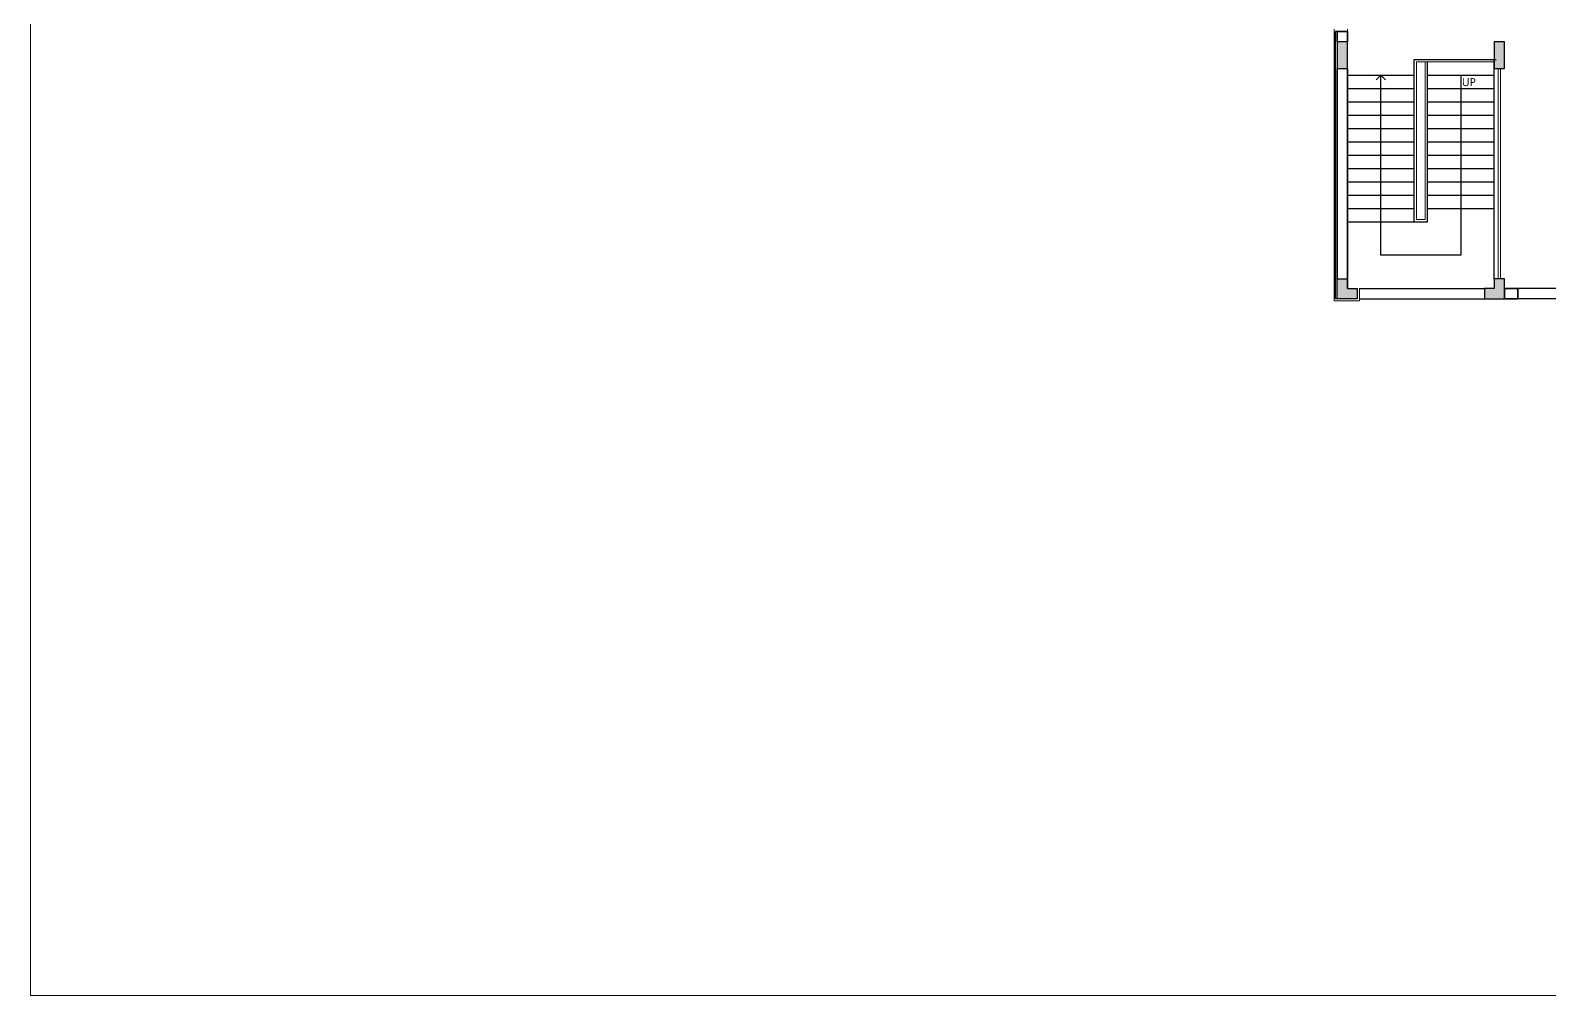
# Model space of a CAD drawing. Header units: millimetres. Extents: x 897770 to 1185420, y -692043 to -233237.
# Drawn here: x 898103 to 932268, y -392994 to -371282 of the extents above; entities that cross this region are included whole.
import ezdxf
from ezdxf.enums import TextEntityAlignment as Align

# ---------------------------------------------------------------- set-up
doc = ezdxf.new("R2010")
doc.units = ezdxf.units.MM
doc.header["$MEASUREMENT"] = 0
for name, color, linetype in [('A-Anno Tags', 6, 'Continuous'), ('A-Elevation', 4, 'Continuous'), ('A-Steps', 3, 'Continuous'), ('A-Wall Patt', 8, 'Continuous'), ('S-Conc Patt', 9, 'Continuous')]:
    doc.layers.add(name, color=color, linetype=linetype)
for name, color, linetype, lineweight in [('A-Wall Sec', 1, 'Continuous', 30), ('Ann_TitleBlock 2', 5, 'Continuous', 25), ('Anno_Tittleblock', 5, 'Continuous', 13), ('ele l', 6, 'Continuous', 15), ('S-Concrete', 40, 'Continuous', 30), ('ST CLADDING PLAN', 6, 'Continuous', 9)]:
    doc.layers.add(name, color=color, linetype=linetype, lineweight=lineweight)
doc.styles.get("Standard").update_dxf_attribs({"font": 'trebuc.ttf'})
doc.styles.add('TITLE', font='swissel.ttf', dxfattribs={"height": 4.3})

# ---------------------------------------------------------------- blocks, each defined once
blk = doc.blocks.new('IIITD WD A1- L Format Library')
at = {"layer": 'Anno_Tittleblock', "color": 5}
blk.add_lwpolyline([(0, -7.57), (775, -7.57), (775, 573.91), (0, 573.91)], close=True, dxfattribs=at)
at = {"style": 'TITLE'}
for tag, p, height in [('PROJECT NAME 1', (779.17, 137.4), 2.98), ('PROJECT NAME 2', (779.17, 132.23), 2.98), ('PROJECT_NAME_3', (779.17, 127.37), 2.98), ('1:100@A1', (818.06, 91.92), 2.25), ('03.04.11', (821.96, 84.64), 2.25), ('A-2.03', (844.81, 84.28), 4), ('AC', (827.5, 76.14), 2.25), ('A', (858.85, 75.94), 3.66)]:
    blk.add_attdef(tag, p, '', height=height, dxfattribs=at)
for p in [(780.3, 113.01), (780.3, 106.37)]:
    blk.add_attdef('FIRST FLOOR PLAN', text='', height=3.39, dxfattribs=at).set_placement(p, align=Align.TOP_LEFT)
blk = doc.blocks.new('block outer')
at = {"layer": 'S-Conc Patt'}
for points in [[(826450, -292683), (826680, -292683), (826680, -292083), (826450, -292083)], [(829980, -292683), (830210, -292683), (830210, -292083), (829980, -292083)], [(826450, -297863), (826450, -297413), (826680, -297413), (826680, -297633), (826900, -297633), (826900, -297863)], [(830210, -297863), (830210, -297413), (829980, -297413), (829980, -297633), (829760, -297633), (829760, -297863)]]:
    blk.add_hatch(color=256, dxfattribs=at).paths.add_polyline_path(points)
at = {"layer": 'S-Concrete', "elevation": 0}
for points in [[(826680, -292083), (826450, -292083), (826450, -292683), (826680, -292683)], [(830210, -292083), (829980, -292083), (829980, -292683), (830210, -292683)], [(826450, -297863), (826450, -297413), (826680, -297413), (826680, -297633), (826900, -297633), (826900, -297863)], [(830210, -297863), (830210, -297413), (829980, -297413), (829980, -297633), (829760, -297633), (829760, -297863)]]:
    blk.add_lwpolyline(points, close=True, dxfattribs=at)

msp = doc.modelspace()

# ---------------------------------------------------------------- linework, layer by layer
at = {"layer": 'A-Anno Tags'}
for p, q in [((928366.6, -372393.5), (928472.5, -372287.3)), ((928578.7, -372393.3), (928472.5, -372287.3)), ((928472.5, -376337.3), (928472.5, -372287.3)), ((930272.5, -372287.3), (930272.5, -376337.3)), ((930272.5, -376337.3), (928472.5, -376337.3))]:
    msp.add_line(p, q, dxfattribs=at)
at = {"layer": 'A-Elevation'}
for p, q in [((931022.5, -371987.3, 0), (931022.5, -371937.3, 0)), ((931022.5, -371937.3, 0), (931064.1, -371937.3, 0)), ((927722.5, -372287.3, 0), (929222.5, -372287.3, 0)), ((929522.5, -372287.3, 0), (931022.5, -372287.3, 0)), ((927722.5, -372587.3, 0), (929222.5, -372587.3, 0)), ((929522.5, -372587.3, 0), (931022.5, -372587.3, 0)), ((927722.5, -372887.3, 0), (929222.5, -372887.3, 0)), ((929522.5, -372887.3, 0), (931022.5, -372887.3, 0)), ((927722.5, -373187.3, 0), (929222.5, -373187.3, 0)), ((929522.5, -373187.3, 0), (931022.5, -373187.3, 0)), ((927722.5, -373487.3, 0), (929222.5, -373487.3, 0)), ((929522.5, -373487.3, 0), (931022.5, -373487.3, 0)), ((927722.5, -373787.3, 0), (929222.5, -373787.3, 0)), ((927722.5, -374087.3, 0), (929222.5, -374087.3, 0)), ((929522.5, -373787.3, 0), (931022.5, -373787.3, 0)), ((929522.5, -374087.3, 0), (931022.5, -374087.3, 0)), ((927722.5, -374387.3, 0), (929222.5, -374387.3, 0)), ((929522.5, -374387.3, 0), (931022.5, -374387.3, 0)), ((927722.5, -374687.3, 0), (929222.5, -374687.3, 0)), ((929522.5, -374687.3, 0), (931022.5, -374687.3, 0)), ((927722.5, -374987.3, 0), (929222.5, -374987.3, 0)), ((929522.5, -374987.3, 0), (931022.5, -374987.3, 0)), ((927722.5, -375287.3, 0), (929222.5, -375287.3, 0)), ((929522.5, -375287.3, 0), (931022.5, -375287.3, 0)), ((927722.5, -375587.3, 0), (929222.5, -375587.3, 0)), ((927992.5, -377087.3, 0), (930802.6, -377087.3, 0)), ((934054, -377087.5, 0), (931554, -377087.5, 0)), ((927992.5, -377317.2, 0), (930802.6, -377317.2, 0)), ((934054, -377317.4, 0), (931554, -377317.4, 0))]:
    msp.add_line(p, q, dxfattribs=at)
at = {"layer": 'A-Steps'}
for p, q in [((929222.5, -375587.3, 0), (929222.5, -371937.3, 0)), ((929222.5, -371937.3, 0), (931022.5, -371937.3, 0)), ((929522.5, -373787.3, 0), (929522.5, -371987.3, 0)), ((931022.5, -376867.3, 0), (931022.5, -371987.3, 0)), ((927722.5, -377087.3, 0), (927722.5, -372295.7, 0)), ((929522.5, -375587.3, 0), (929522.5, -373787.3, 0)), ((929222.5, -375587.3, 0), (929522.5, -375587.3, 0))]:
    msp.add_line(p, q, dxfattribs=at)
at = {"layer": 'A-Wall Patt'}
for p, q in [((927492.6, -371307.2, 0), (927452.6, -371307.2, 0)), ((927452.6, -377317.3, 0), (927452.6, -371307.2, 0)), ((927492.6, -377317.3, 0), (927452.6, -377317.3, 0))]:
    msp.add_line(p, q, dxfattribs=at)
at = {"layer": 'A-Wall Sec', "lineweight": 35}
for p, q in [((927722.6, -371307.2, 0), (927492.6, -371307.2, 0)), ((927492.6, -371537.2, 0), (927492.6, -371307.2, 0)), ((927722.6, -371537.2, 0), (927722.6, -371307.2, 0)), ((927492.5, -376867.3, 0), (927492.5, -372137.2, 0)), ((927722.6, -372137.2, 0), (927722.5, -376867.3, 0))]:
    msp.add_line(p, q, dxfattribs=at)
at = {"layer": 'A-Wall Sec', "lineweight": 35, "elevation": 0}
msp.add_lwpolyline([(931554, -377087.5), (931252.6, -377087.5), (931252.6, -377317.3), (931554, -377317.3)], close=True, dxfattribs=at)
at = {"layer": 'ele l'}
for p, q in [((929272.5, -375537.3, 0), (929272.5, -371987.3, 0)), ((929272.5, -371987.3, 0), (931022.6, -371987.3, 0)), ((929472.5, -373787.3, 0), (929472.5, -371987.3, 0)), ((931112.6, -372137.2, 0), (931112.6, -376867.3, 0)), ((931162.6, -372137.2, 0), (931162.6, -376867.3, 0)), ((929472.5, -375537.3, 0), (929472.5, -373787.3, 0)), ((929272.5, -375537.3, 0), (929472.5, -375537.3, 0))]:
    msp.add_line(p, q, dxfattribs=at)
at = {"layer": 'ST CLADDING PLAN'}
for p, q in [((927422.6, -377367.3, 0), (927422.6, -371257.2, 0)), ((927722.6, -371257.2, 0), (927722.6, -371307.2, 0)), ((927992.5, -377087.3, 0), (927992.5, -377367.3, 0)), ((927992.5, -377367.3, 0), (927422.6, -377367.3, 0))]:
    msp.add_line(p, q, dxfattribs=at)

# ---------------------------------------------------------------- block references
at = {"color": 6}
msp.add_blockref('block outer', (101043, -79454.6, 0), dxfattribs=at)
at = {"layer": 'Ann_TitleBlock 2', "xscale": 95.87942333735619, "yscale": 95.87942333735619, "zscale": 95.87942333735619}
msp.add_blockref('IIITD WD A1- L Format Library', (898103.1, -392269.1), dxfattribs=at)

# ---------------------------------------------------------------- texts
at = {"layer": 'A-Anno Tags'}
msp.add_text('UP', height=180, dxfattribs=at).set_placement((930296.4, -372536))

doc.saveas('drawing.dxf')
